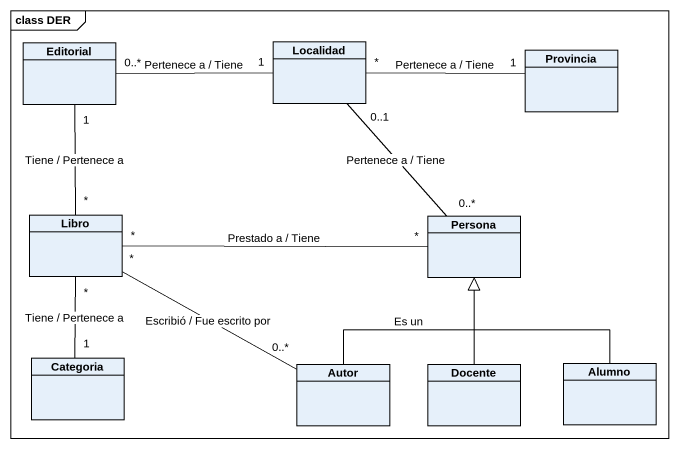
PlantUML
@startuml
mainframe class DER
hide circle
hide empty members
class Editorial
class Localidad
class Provincia
class Libro
class Persona
class Categoria
class Autor
class Docente
class Alumno
Editorial "0..*" -right- "1" Localidad : Pertenece a / Tiene
Editorial "1" -- "*" Libro : Tiene / Pertenece a
Localidad "*" -right- "1" Provincia : Pertenece a / Tiene
Localidad "0..1" -- "0..*" Persona : Pertenece a / Tiene
Libro "*" -right- "*" Persona : Prestado a / Tiene
Libro "*" -- "1" Categoria : Tiene / Pertenece a
Libro "*" -right- "0..*" Autor : Escribió / Fue escrito por
Autor -up-|> Persona : Es un
Docente -up-|> Persona
Alumno -up-|> Persona
@enduml
